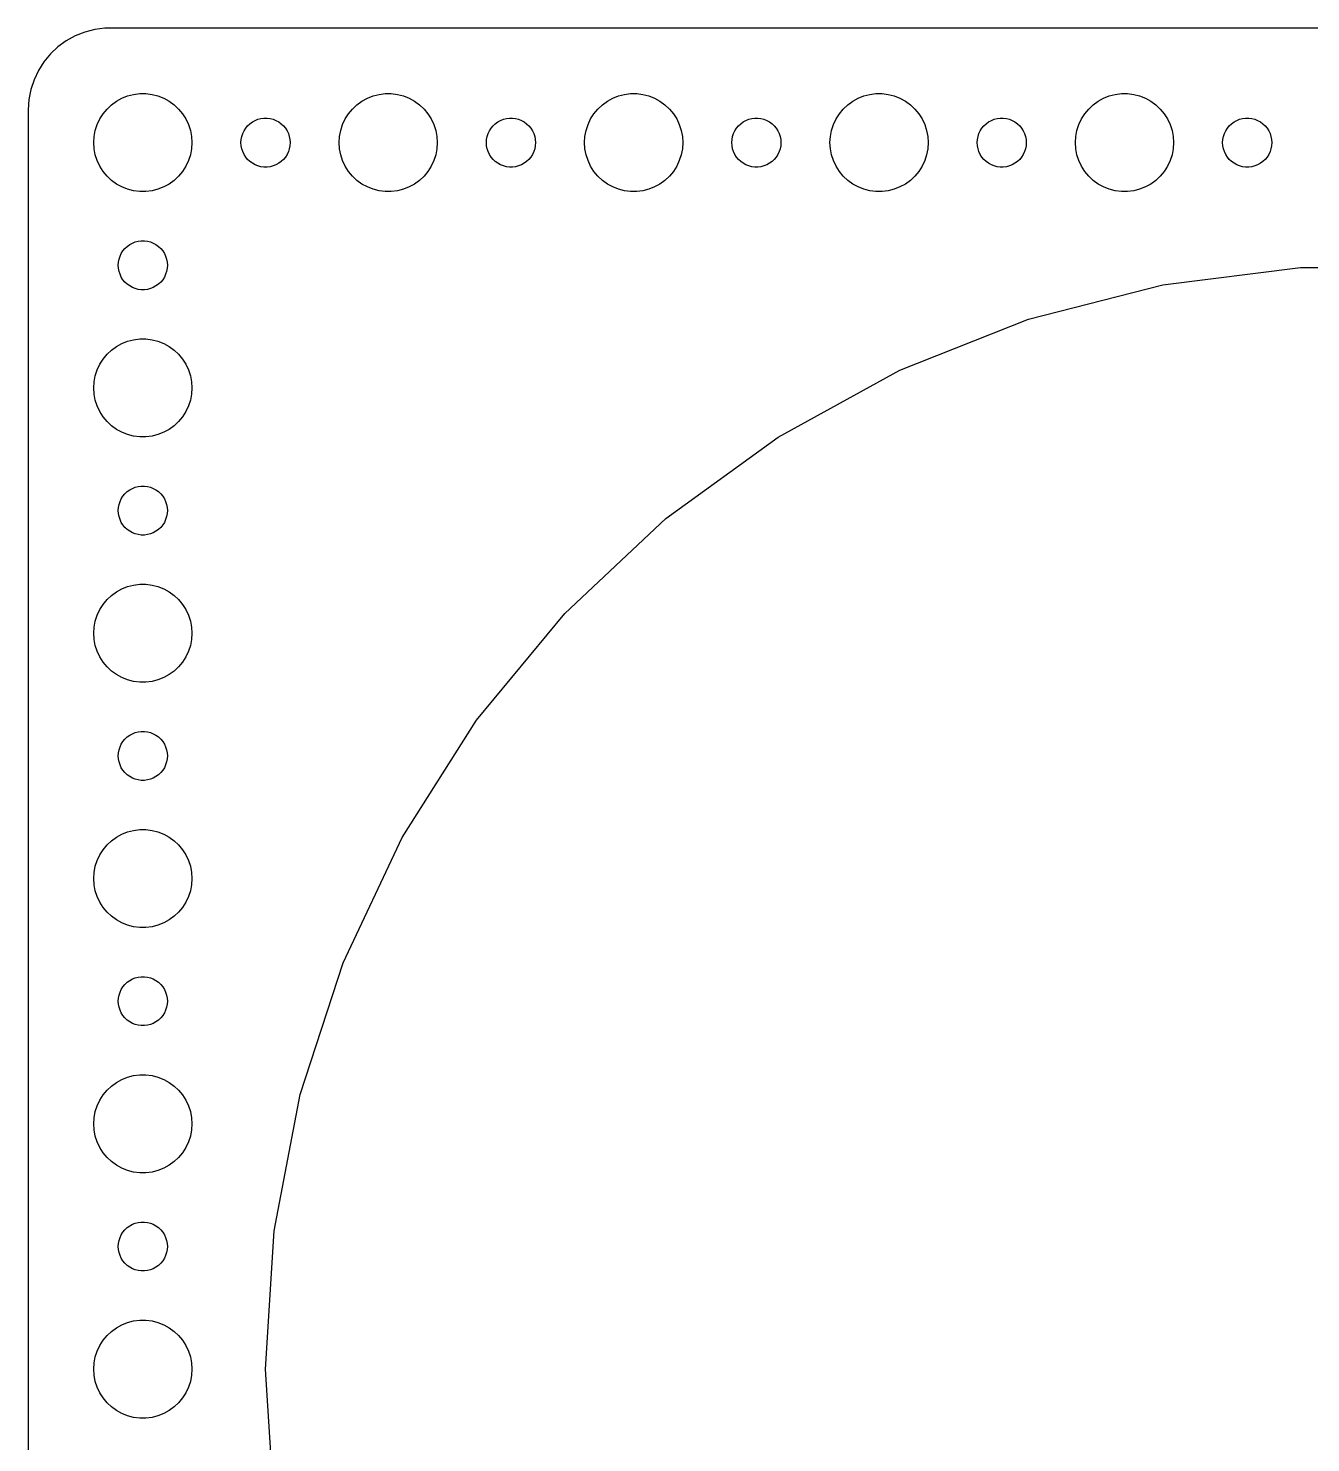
# Model space of a CAD drawing. Header units: metres. Extents: x -82 to 82, y -82 to 82.
# Drawn here: x -82 to -3.6, y -4.5 to 82 of the extents above; entities that cross this region are included whole.
import ezdxf

# ---------------------------------------------------------------- set-up
doc = ezdxf.new("R2010")
doc.units = ezdxf.units.M

msp = doc.modelspace()

# ---------------------------------------------------------------- linework, layer by layer
for p, q in [((-79.1289, 81.5241), (-79.6791, 81.2216)), ((-78.5451, 81.7553), (-79.1289, 81.5241)), ((-77.9369, 81.9114), (-78.5451, 81.7553)), ((-77.3139, 81.9901), (-77.9369, 81.9114)), ((77.3139, 81.9901), (-77.3139, 81.9901)), ((-80.1871, 80.8526), (-80.6448, 80.4227)), ((-79.6791, 81.2216), (-80.1871, 80.8526)), ((-81.0451, 79.9389), (-81.3815, 79.4088)), ((-80.6448, 80.4227), (-81.0451, 79.9389)), ((-81.6489, 78.8406), (-81.8429, 78.2434)), ((-81.3815, 79.4088), (-81.6489, 78.8406)), ((-81.8429, 78.2434), (-81.9606, 77.6267)), ((-76.2773, 77.7145), (-75.927, 77.8532)), ((-75.927, 77.8532), (-75.5621, 77.9469)), ((-75.5621, 77.9469), (-75.1884, 77.9941)), ((-75.1884, 77.9941), (-74.8116, 77.9941)), ((-74.8116, 77.9941), (-74.4379, 77.9469)), ((-74.4379, 77.9469), (-74.073, 77.8532)), ((-74.073, 77.8532), (-73.7227, 77.7145)), ((-61.2773, 77.7145), (-60.927, 77.8532)), ((-60.927, 77.8532), (-60.5621, 77.9469)), ((-60.5621, 77.9469), (-60.1884, 77.9941)), ((-60.1884, 77.9941), (-59.8116, 77.9941)), ((-59.8116, 77.9941), (-59.4379, 77.9469)), ((-59.4379, 77.9469), (-59.0729, 77.8532)), ((-59.0729, 77.8532), (-58.7227, 77.7145)), ((-46.2773, 77.7145), (-45.927, 77.8532)), ((-45.927, 77.8532), (-45.5621, 77.9469)), ((-45.5621, 77.9469), (-45.1884, 77.9941)), ((-45.1884, 77.9941), (-44.8116, 77.9941)), ((-44.8116, 77.9941), (-44.4379, 77.9469)), ((-44.4379, 77.9469), (-44.0729, 77.8532)), ((-44.0729, 77.8532), (-43.7227, 77.7145)), ((-31.2773, 77.7145), (-30.927, 77.8532)), ((-30.927, 77.8532), (-30.5621, 77.9469)), ((-30.5621, 77.9469), (-30.1884, 77.9941)), ((-30.1884, 77.9941), (-29.8116, 77.9941)), ((-29.8116, 77.9941), (-29.4379, 77.9469)), ((-29.4379, 77.9469), (-29.0729, 77.8532)), ((-29.0729, 77.8532), (-28.7227, 77.7145)), ((-16.2773, 77.7145), (-15.927, 77.8532)), ((-15.927, 77.8532), (-15.5621, 77.9469)), ((-15.5621, 77.9469), (-15.1884, 77.9941)), ((-15.1884, 77.9941), (-14.8116, 77.9941)), ((-14.8116, 77.9941), (-14.4379, 77.9469)), ((-14.4379, 77.9469), (-14.0729, 77.8532)), ((-14.0729, 77.8532), (-13.7227, 77.7145)), ((-81.9606, 77.6267), (-82, 77)), ((-82, 77), (-82, -77)), ((-77.427, 76.7634), (-77.1869, 77.0536)), ((-77.1869, 77.0536), (-76.9123, 77.3115)), ((-76.9123, 77.3115), (-76.6075, 77.533)), ((-76.6075, 77.533), (-76.2773, 77.7145)), ((-73.7227, 77.7145), (-73.3925, 77.533)), ((-73.3925, 77.533), (-73.0877, 77.3115)), ((-73.0877, 77.3115), (-72.8131, 77.0536)), ((-72.8131, 77.0536), (-72.573, 76.7634)), ((-62.427, 76.7634), (-62.1869, 77.0536)), ((-62.1869, 77.0536), (-61.9123, 77.3115)), ((-61.9123, 77.3115), (-61.6075, 77.533)), ((-61.6075, 77.533), (-61.2773, 77.7145)), ((-58.7227, 77.7145), (-58.3925, 77.533)), ((-58.3925, 77.533), (-58.0877, 77.3115)), ((-58.0877, 77.3115), (-57.8131, 77.0536)), ((-57.8131, 77.0536), (-57.5729, 76.7634)), ((-47.427, 76.7634), (-47.1869, 77.0536)), ((-47.1869, 77.0536), (-46.9123, 77.3115)), ((-46.9123, 77.3115), (-46.6075, 77.533)), ((-46.6075, 77.533), (-46.2773, 77.7145)), ((-43.7227, 77.7145), (-43.3925, 77.533)), ((-43.3925, 77.533), (-43.0877, 77.3115)), ((-43.0877, 77.3115), (-42.8131, 77.0536)), ((-42.8131, 77.0536), (-42.5729, 76.7634)), ((-32.427, 76.7634), (-32.1869, 77.0536)), ((-32.1869, 77.0536), (-31.9123, 77.3115)), ((-31.9123, 77.3115), (-31.6075, 77.533)), ((-31.6075, 77.533), (-31.2773, 77.7145)), ((-28.7227, 77.7145), (-28.3925, 77.533)), ((-28.3925, 77.533), (-28.0877, 77.3115)), ((-28.0877, 77.3115), (-27.8131, 77.0536)), ((-27.8131, 77.0536), (-27.5729, 76.7634)), ((-17.427, 76.7634), (-17.1869, 77.0536)), ((-17.1869, 77.0536), (-16.9123, 77.3115)), ((-16.9123, 77.3115), (-16.6075, 77.533)), ((-16.6075, 77.533), (-16.2773, 77.7145)), ((-13.7227, 77.7145), (-13.3925, 77.533)), ((-13.3925, 77.533), (-13.0877, 77.3115)), ((-13.0877, 77.3115), (-12.8131, 77.0536)), ((-12.8131, 77.0536), (-12.5729, 76.7634)), ((-77.7893, 76.1044), (-77.6289, 76.4453)), ((-77.6289, 76.4453), (-77.427, 76.7634)), ((-72.573, 76.7634), (-72.3711, 76.4453)), ((-72.3711, 76.4453), (-72.2107, 76.1044)), ((-68.5934, 76.0268), (-68.4561, 76.1558)), ((-68.4561, 76.1558), (-68.3037, 76.2665)), ((-68.3037, 76.2665), (-68.1387, 76.3572)), ((-68.1387, 76.3572), (-67.9635, 76.4266)), ((-67.9635, 76.4266), (-67.7811, 76.4734)), ((-67.7811, 76.4734), (-67.5942, 76.497)), ((-67.5942, 76.497), (-67.4058, 76.497)), ((-67.4058, 76.497), (-67.2189, 76.4734)), ((-67.2189, 76.4734), (-67.0365, 76.4266)), ((-67.0365, 76.4266), (-66.8613, 76.3572)), ((-66.8613, 76.3572), (-66.6963, 76.2665)), ((-66.6963, 76.2665), (-66.5439, 76.1558)), ((-66.5439, 76.1558), (-66.4065, 76.0268)), ((-62.7893, 76.1044), (-62.6289, 76.4453)), ((-62.6289, 76.4453), (-62.427, 76.7634)), ((-57.5729, 76.7634), (-57.3711, 76.4453)), ((-57.3711, 76.4453), (-57.2107, 76.1044)), ((-53.5934, 76.0268), (-53.4561, 76.1558)), ((-53.4561, 76.1558), (-53.3037, 76.2665)), ((-53.3037, 76.2665), (-53.1387, 76.3572)), ((-53.1387, 76.3572), (-52.9635, 76.4266)), ((-52.9635, 76.4266), (-52.7811, 76.4734)), ((-52.7811, 76.4734), (-52.5942, 76.497)), ((-52.5942, 76.497), (-52.4058, 76.497)), ((-52.4058, 76.497), (-52.2189, 76.4734)), ((-52.2189, 76.4734), (-52.0365, 76.4266)), ((-52.0365, 76.4266), (-51.8613, 76.3572)), ((-51.8613, 76.3572), (-51.6963, 76.2665)), ((-51.6963, 76.2665), (-51.5439, 76.1558)), ((-51.5439, 76.1558), (-51.4065, 76.0268)), ((-47.7893, 76.1044), (-47.6289, 76.4453)), ((-47.6289, 76.4453), (-47.427, 76.7634)), ((-42.5729, 76.7634), (-42.3711, 76.4453)), ((-42.3711, 76.4453), (-42.2107, 76.1044)), ((-38.5934, 76.0268), (-38.4561, 76.1558)), ((-38.4561, 76.1558), (-38.3037, 76.2665)), ((-38.3037, 76.2665), (-38.1387, 76.3572)), ((-38.1387, 76.3572), (-37.9635, 76.4266)), ((-37.9635, 76.4266), (-37.7811, 76.4734)), ((-37.7811, 76.4734), (-37.5942, 76.497)), ((-37.5942, 76.497), (-37.4058, 76.497)), ((-37.4058, 76.497), (-37.2189, 76.4734)), ((-37.2189, 76.4734), (-37.0365, 76.4266)), ((-37.0365, 76.4266), (-36.8613, 76.3572)), ((-36.8613, 76.3572), (-36.6963, 76.2665)), ((-36.6963, 76.2665), (-36.5439, 76.1558)), ((-36.5439, 76.1558), (-36.4065, 76.0268)), ((-32.7893, 76.1044), (-32.6289, 76.4453)), ((-32.6289, 76.4453), (-32.427, 76.7634)), ((-27.5729, 76.7634), (-27.3711, 76.4453)), ((-27.3711, 76.4453), (-27.2107, 76.1044)), ((-23.5934, 76.0268), (-23.4561, 76.1558)), ((-23.4561, 76.1558), (-23.3037, 76.2665)), ((-23.3037, 76.2665), (-23.1387, 76.3572)), ((-23.1387, 76.3572), (-22.9635, 76.4266)), ((-22.9635, 76.4266), (-22.7811, 76.4734)), ((-22.7811, 76.4734), (-22.5942, 76.497)), ((-22.5942, 76.497), (-22.4058, 76.497)), ((-22.4058, 76.497), (-22.2189, 76.4734)), ((-22.2189, 76.4734), (-22.0365, 76.4266)), ((-22.0365, 76.4266), (-21.8613, 76.3572)), ((-21.8613, 76.3572), (-21.6963, 76.2665)), ((-21.6963, 76.2665), (-21.5439, 76.1558)), ((-21.5439, 76.1558), (-21.4065, 76.0268)), ((-17.7893, 76.1044), (-17.6289, 76.4453)), ((-17.6289, 76.4453), (-17.427, 76.7634)), ((-12.5729, 76.7634), (-12.3711, 76.4453)), ((-12.3711, 76.4453), (-12.2107, 76.1044)), ((-8.59344, 76.0268), (-8.45613, 76.1558)), ((-8.45613, 76.1558), (-8.30373, 76.2665)), ((-8.30373, 76.2665), (-8.13866, 76.3572)), ((-8.13866, 76.3572), (-7.96352, 76.4266)), ((-7.96352, 76.4266), (-7.78107, 76.4734)), ((-7.78107, 76.4734), (-7.59418, 76.497)), ((-7.59418, 76.497), (-7.40581, 76.497)), ((-7.40581, 76.497), (-7.21892, 76.4734)), ((-7.21892, 76.4734), (-7.03647, 76.4266)), ((-7.03647, 76.4266), (-6.86133, 76.3572)), ((-6.86133, 76.3572), (-6.69626, 76.2665)), ((-6.69626, 76.2665), (-6.54385, 76.1558)), ((-6.54385, 76.1558), (-6.40654, 76.0268)), ((-78, 75), (-77.9763, 75.376)), ((-77.9763, 75.376), (-77.9057, 75.7461)), ((-77.9057, 75.7461), (-77.7893, 76.1044)), ((-72.2107, 76.1044), (-72.0943, 75.7461)), ((-72.0943, 75.7461), (-72.0237, 75.376)), ((-72.0237, 75.376), (-72, 75)), ((-68.9882, 75.188), (-68.9529, 75.373)), ((-68.9529, 75.373), (-68.8947, 75.5522)), ((-68.8947, 75.5522), (-68.8145, 75.7226)), ((-68.8145, 75.7226), (-68.7135, 75.8817)), ((-68.7135, 75.8817), (-68.5934, 76.0268)), ((-66.4065, 76.0268), (-66.2865, 75.8817)), ((-66.2865, 75.8817), (-66.1855, 75.7226)), ((-66.1855, 75.7226), (-66.1053, 75.5522)), ((-66.1053, 75.5522), (-66.0471, 75.373)), ((-66.0471, 75.373), (-66.0118, 75.188)), ((-63, 75), (-62.9763, 75.376)), ((-62.9763, 75.376), (-62.9057, 75.7461)), ((-62.9057, 75.7461), (-62.7893, 76.1044)), ((-57.2107, 76.1044), (-57.0942, 75.7461)), ((-57.0942, 75.7461), (-57.0237, 75.376)), ((-57.0237, 75.376), (-57, 75)), ((-53.9882, 75.188), (-53.9529, 75.373)), ((-53.9529, 75.373), (-53.8947, 75.5522)), ((-53.8947, 75.5522), (-53.8145, 75.7226)), ((-53.8145, 75.7226), (-53.7135, 75.8817)), ((-53.7135, 75.8817), (-53.5934, 76.0268)), ((-51.4065, 76.0268), (-51.2865, 75.8817)), ((-51.2865, 75.8817), (-51.1855, 75.7226)), ((-51.1855, 75.7226), (-51.1053, 75.5522)), ((-51.1053, 75.5522), (-51.0471, 75.373)), ((-51.0471, 75.373), (-51.0118, 75.188)), ((-48, 75), (-47.9763, 75.376)), ((-47.9763, 75.376), (-47.9057, 75.7461)), ((-47.9057, 75.7461), (-47.7893, 76.1044)), ((-42.2107, 76.1044), (-42.0942, 75.7461)), ((-42.0942, 75.7461), (-42.0237, 75.376)), ((-42.0237, 75.376), (-42, 75)), ((-38.9882, 75.188), (-38.9529, 75.373)), ((-38.9529, 75.373), (-38.8947, 75.5522)), ((-38.8947, 75.5522), (-38.8145, 75.7226)), ((-38.8145, 75.7226), (-38.7135, 75.8817)), ((-38.7135, 75.8817), (-38.5934, 76.0268)), ((-36.4065, 76.0268), (-36.2865, 75.8817)), ((-36.2865, 75.8817), (-36.1855, 75.7226)), ((-36.1855, 75.7226), (-36.1053, 75.5522)), ((-36.1053, 75.5522), (-36.0471, 75.373)), ((-36.0471, 75.373), (-36.0118, 75.188)), ((-33, 75), (-32.9763, 75.376)), ((-32.9763, 75.376), (-32.9057, 75.7461)), ((-32.9057, 75.7461), (-32.7893, 76.1044)), ((-27.2107, 76.1044), (-27.0942, 75.7461)), ((-27.0942, 75.7461), (-27.0237, 75.376)), ((-27.0237, 75.376), (-27, 75)), ((-23.9882, 75.188), (-23.9529, 75.373)), ((-23.9529, 75.373), (-23.8947, 75.5522)), ((-23.8947, 75.5522), (-23.8145, 75.7226)), ((-23.8145, 75.7226), (-23.7135, 75.8817)), ((-23.7135, 75.8817), (-23.5934, 76.0268)), ((-21.4065, 76.0268), (-21.2865, 75.8817)), ((-21.2865, 75.8817), (-21.1855, 75.7226)), ((-21.1855, 75.7226), (-21.1053, 75.5522)), ((-21.1053, 75.5522), (-21.0471, 75.373)), ((-21.0471, 75.373), (-21.0118, 75.188)), ((-18, 75), (-17.9763, 75.376)), ((-17.9763, 75.376), (-17.9057, 75.7461)), ((-17.9057, 75.7461), (-17.7893, 76.1044)), ((-12.2107, 76.1044), (-12.0942, 75.7461)), ((-12.0942, 75.7461), (-12.0237, 75.376)), ((-12.0237, 75.376), (-12, 75)), ((-8.98816, 75.188), (-8.95287, 75.373)), ((-8.95287, 75.373), (-8.89465, 75.5522)), ((-8.89465, 75.5522), (-8.81445, 75.7226)), ((-8.81445, 75.7226), (-8.71352, 75.8817)), ((-8.71352, 75.8817), (-8.59344, 76.0268)), ((-6.40654, 76.0268), (-6.28647, 75.8817)), ((-6.28647, 75.8817), (-6.18553, 75.7226)), ((-6.18553, 75.7226), (-6.10533, 75.5522)), ((-6.10533, 75.5522), (-6.04712, 75.373)), ((-6.04712, 75.373), (-6.01183, 75.188)), ((-77.9763, 74.624), (-78, 75)), ((-77.9057, 74.2539), (-77.9763, 74.624)), ((-72.0237, 74.624), (-72.0943, 74.2539)), ((-72, 75), (-72.0237, 74.624)), ((-69, 75), (-68.9882, 75.188)), ((-68.9882, 74.812), (-69, 75)), ((-68.9529, 74.627), (-68.9882, 74.812)), ((-68.8947, 74.4478), (-68.9529, 74.627)), ((-68.8145, 74.2774), (-68.8947, 74.4478)), ((-66.1053, 74.4478), (-66.1855, 74.2774)), ((-66.0471, 74.627), (-66.1053, 74.4478)), ((-66.0118, 74.812), (-66.0471, 74.627)), ((-66.0118, 75.188), (-66, 75)), ((-66, 75), (-66.0118, 74.812)), ((-62.9763, 74.624), (-63, 75)), ((-62.9057, 74.2539), (-62.9763, 74.624)), ((-57.0237, 74.624), (-57.0942, 74.2539)), ((-57, 75), (-57.0237, 74.624)), ((-54, 75), (-53.9882, 75.188)), ((-53.9882, 74.812), (-54, 75)), ((-53.9529, 74.627), (-53.9882, 74.812)), ((-53.8947, 74.4478), (-53.9529, 74.627)), ((-53.8145, 74.2774), (-53.8947, 74.4478)), ((-51.1053, 74.4478), (-51.1855, 74.2774)), ((-51.0471, 74.627), (-51.1053, 74.4478)), ((-51.0118, 74.812), (-51.0471, 74.627)), ((-51.0118, 75.188), (-51, 75)), ((-51, 75), (-51.0118, 74.812)), ((-47.9763, 74.624), (-48, 75)), ((-47.9057, 74.2539), (-47.9763, 74.624)), ((-42.0237, 74.624), (-42.0942, 74.2539)), ((-42, 75), (-42.0237, 74.624)), ((-39, 75), (-38.9882, 75.188)), ((-38.9882, 74.812), (-39, 75)), ((-38.9529, 74.627), (-38.9882, 74.812)), ((-38.8947, 74.4478), (-38.9529, 74.627)), ((-38.8145, 74.2774), (-38.8947, 74.4478)), ((-36.1053, 74.4478), (-36.1855, 74.2774)), ((-36.0471, 74.627), (-36.1053, 74.4478)), ((-36.0118, 74.812), (-36.0471, 74.627)), ((-36.0118, 75.188), (-36, 75)), ((-36, 75), (-36.0118, 74.812)), ((-32.9763, 74.624), (-33, 75)), ((-32.9057, 74.2539), (-32.9763, 74.624)), ((-27.0237, 74.624), (-27.0942, 74.2539)), ((-27, 75), (-27.0237, 74.624)), ((-24, 75), (-23.9882, 75.188)), ((-23.9882, 74.812), (-24, 75)), ((-23.9529, 74.627), (-23.9882, 74.812)), ((-23.8947, 74.4478), (-23.9529, 74.627)), ((-23.8145, 74.2774), (-23.8947, 74.4478)), ((-21.1053, 74.4478), (-21.1855, 74.2774)), ((-21.0471, 74.627), (-21.1053, 74.4478)), ((-21.0118, 74.812), (-21.0471, 74.627)), ((-21.0118, 75.188), (-21, 75)), ((-21, 75), (-21.0118, 74.812)), ((-17.9763, 74.624), (-18, 75)), ((-17.9057, 74.2539), (-17.9763, 74.624)), ((-12.0237, 74.624), (-12.0942, 74.2539)), ((-12, 75), (-12.0237, 74.624)), ((-9, 75), (-8.98816, 75.188)), ((-8.98816, 74.812), (-9, 75)), ((-8.95287, 74.627), (-8.98816, 74.812)), ((-8.89465, 74.4478), (-8.95287, 74.627)), ((-8.81445, 74.2774), (-8.89465, 74.4478)), ((-6.10533, 74.4478), (-6.18553, 74.2774)), ((-6.04712, 74.627), (-6.10533, 74.4478)), ((-6.01183, 74.812), (-6.04712, 74.627)), ((-6.01183, 75.188), (-6, 75)), ((-6, 75), (-6.01183, 74.812)), ((-77.7893, 73.8956), (-77.9057, 74.2539)), ((-77.6289, 73.5547), (-77.7893, 73.8956)), ((-77.427, 73.2366), (-77.6289, 73.5547)), ((-72.3711, 73.5547), (-72.573, 73.2366)), ((-72.2107, 73.8956), (-72.3711, 73.5547)), ((-72.0943, 74.2539), (-72.2107, 73.8956)), ((-68.7135, 74.1183), (-68.8145, 74.2774)), ((-68.5934, 73.9732), (-68.7135, 74.1183)), ((-68.4561, 73.8442), (-68.5934, 73.9732)), ((-68.3037, 73.7335), (-68.4561, 73.8442)), ((-68.1387, 73.6428), (-68.3037, 73.7335)), ((-67.9635, 73.5734), (-68.1387, 73.6428)), ((-67.7811, 73.5266), (-67.9635, 73.5734)), ((-67.5942, 73.503), (-67.7811, 73.5266)), ((-67.2189, 73.5266), (-67.4058, 73.503)), ((-67.0365, 73.5734), (-67.2189, 73.5266)), ((-66.8613, 73.6428), (-67.0365, 73.5734)), ((-66.6963, 73.7335), (-66.8613, 73.6428)), ((-66.5439, 73.8442), (-66.6963, 73.7335)), ((-66.4065, 73.9732), (-66.5439, 73.8442)), ((-66.2865, 74.1183), (-66.4065, 73.9732)), ((-66.1855, 74.2774), (-66.2865, 74.1183)), ((-62.7893, 73.8956), (-62.9057, 74.2539)), ((-62.6289, 73.5547), (-62.7893, 73.8956)), ((-62.427, 73.2366), (-62.6289, 73.5547)), ((-57.3711, 73.5547), (-57.5729, 73.2366)), ((-57.2107, 73.8956), (-57.3711, 73.5547)), ((-57.0942, 74.2539), (-57.2107, 73.8956)), ((-53.7135, 74.1183), (-53.8145, 74.2774)), ((-53.5934, 73.9732), (-53.7135, 74.1183)), ((-53.4561, 73.8442), (-53.5934, 73.9732)), ((-53.3037, 73.7335), (-53.4561, 73.8442)), ((-53.1387, 73.6428), (-53.3037, 73.7335)), ((-52.9635, 73.5734), (-53.1387, 73.6428)), ((-52.7811, 73.5266), (-52.9635, 73.5734)), ((-52.5942, 73.503), (-52.7811, 73.5266)), ((-52.2189, 73.5266), (-52.4058, 73.503)), ((-52.0365, 73.5734), (-52.2189, 73.5266)), ((-51.8613, 73.6428), (-52.0365, 73.5734)), ((-51.6963, 73.7335), (-51.8613, 73.6428)), ((-51.5439, 73.8442), (-51.6963, 73.7335)), ((-51.4065, 73.9732), (-51.5439, 73.8442)), ((-51.2865, 74.1183), (-51.4065, 73.9732)), ((-51.1855, 74.2774), (-51.2865, 74.1183)), ((-47.7893, 73.8956), (-47.9057, 74.2539)), ((-47.6289, 73.5547), (-47.7893, 73.8956)), ((-47.427, 73.2366), (-47.6289, 73.5547)), ((-42.3711, 73.5547), (-42.5729, 73.2366)), ((-42.2107, 73.8956), (-42.3711, 73.5547)), ((-42.0942, 74.2539), (-42.2107, 73.8956)), ((-38.7135, 74.1183), (-38.8145, 74.2774)), ((-38.5934, 73.9732), (-38.7135, 74.1183)), ((-38.4561, 73.8442), (-38.5934, 73.9732)), ((-38.3037, 73.7335), (-38.4561, 73.8442)), ((-38.1387, 73.6428), (-38.3037, 73.7335)), ((-37.9635, 73.5734), (-38.1387, 73.6428)), ((-37.7811, 73.5266), (-37.9635, 73.5734)), ((-37.5942, 73.503), (-37.7811, 73.5266)), ((-37.2189, 73.5266), (-37.4058, 73.503)), ((-37.0365, 73.5734), (-37.2189, 73.5266)), ((-36.8613, 73.6428), (-37.0365, 73.5734)), ((-36.6963, 73.7335), (-36.8613, 73.6428)), ((-36.5439, 73.8442), (-36.6963, 73.7335)), ((-36.4065, 73.9732), (-36.5439, 73.8442)), ((-36.2865, 74.1183), (-36.4065, 73.9732)), ((-36.1855, 74.2774), (-36.2865, 74.1183)), ((-32.7893, 73.8956), (-32.9057, 74.2539)), ((-32.6289, 73.5547), (-32.7893, 73.8956)), ((-32.427, 73.2366), (-32.6289, 73.5547)), ((-27.3711, 73.5547), (-27.5729, 73.2366)), ((-27.2107, 73.8956), (-27.3711, 73.5547)), ((-27.0942, 74.2539), (-27.2107, 73.8956)), ((-23.7135, 74.1183), (-23.8145, 74.2774)), ((-23.5934, 73.9732), (-23.7135, 74.1183)), ((-23.4561, 73.8442), (-23.5934, 73.9732)), ((-23.3037, 73.7335), (-23.4561, 73.8442)), ((-23.1387, 73.6428), (-23.3037, 73.7335)), ((-22.9635, 73.5734), (-23.1387, 73.6428)), ((-22.7811, 73.5266), (-22.9635, 73.5734)), ((-22.5942, 73.503), (-22.7811, 73.5266)), ((-22.2189, 73.5266), (-22.4058, 73.503)), ((-22.0365, 73.5734), (-22.2189, 73.5266)), ((-21.8613, 73.6428), (-22.0365, 73.5734)), ((-21.6963, 73.7335), (-21.8613, 73.6428)), ((-21.5439, 73.8442), (-21.6963, 73.7335)), ((-21.4065, 73.9732), (-21.5439, 73.8442)), ((-21.2865, 74.1183), (-21.4065, 73.9732)), ((-21.1855, 74.2774), (-21.2865, 74.1183)), ((-17.7893, 73.8956), (-17.9057, 74.2539)), ((-17.6289, 73.5547), (-17.7893, 73.8956)), ((-17.427, 73.2366), (-17.6289, 73.5547)), ((-12.3711, 73.5547), (-12.5729, 73.2366)), ((-12.2107, 73.8956), (-12.3711, 73.5547)), ((-12.0942, 74.2539), (-12.2107, 73.8956)), ((-8.71352, 74.1183), (-8.81445, 74.2774)), ((-8.59344, 73.9732), (-8.71352, 74.1183)), ((-8.45613, 73.8442), (-8.59344, 73.9732)), ((-8.30373, 73.7335), (-8.45613, 73.8442)), ((-8.13866, 73.6428), (-8.30373, 73.7335)), ((-7.96352, 73.5734), (-8.13866, 73.6428)), ((-7.78107, 73.5266), (-7.96352, 73.5734)), ((-7.59418, 73.503), (-7.78107, 73.5266)), ((-7.21892, 73.5266), (-7.40581, 73.503)), ((-7.03647, 73.5734), (-7.21892, 73.5266)), ((-6.86133, 73.6428), (-7.03647, 73.5734)), ((-6.69626, 73.7335), (-6.86133, 73.6428)), ((-6.54385, 73.8442), (-6.69626, 73.7335)), ((-6.40654, 73.9732), (-6.54385, 73.8442)), ((-6.28647, 74.1183), (-6.40654, 73.9732)), ((-6.18553, 74.2774), (-6.28647, 74.1183)), ((-77.1869, 72.9464), (-77.427, 73.2366)), ((-76.9123, 72.6885), (-77.1869, 72.9464)), ((-76.6075, 72.467), (-76.9123, 72.6885)), ((-73.0877, 72.6885), (-73.3925, 72.467)), ((-72.8131, 72.9464), (-73.0877, 72.6885)), ((-72.573, 73.2366), (-72.8131, 72.9464)), ((-67.4058, 73.503), (-67.5942, 73.503)), ((-62.1869, 72.9464), (-62.427, 73.2366)), ((-61.9123, 72.6885), (-62.1869, 72.9464)), ((-61.6075, 72.467), (-61.9123, 72.6885)), ((-58.0877, 72.6885), (-58.3925, 72.467)), ((-57.8131, 72.9464), (-58.0877, 72.6885)), ((-57.5729, 73.2366), (-57.8131, 72.9464)), ((-52.4058, 73.503), (-52.5942, 73.503)), ((-47.1869, 72.9464), (-47.427, 73.2366)), ((-46.9123, 72.6885), (-47.1869, 72.9464)), ((-46.6075, 72.467), (-46.9123, 72.6885)), ((-43.0877, 72.6885), (-43.3925, 72.467)), ((-42.8131, 72.9464), (-43.0877, 72.6885)), ((-42.5729, 73.2366), (-42.8131, 72.9464)), ((-37.4058, 73.503), (-37.5942, 73.503)), ((-32.1869, 72.9464), (-32.427, 73.2366)), ((-31.9123, 72.6885), (-32.1869, 72.9464)), ((-31.6075, 72.467), (-31.9123, 72.6885)), ((-28.0877, 72.6885), (-28.3925, 72.467)), ((-27.8131, 72.9464), (-28.0877, 72.6885)), ((-27.5729, 73.2366), (-27.8131, 72.9464)), ((-22.4058, 73.503), (-22.5942, 73.503)), ((-17.1869, 72.9464), (-17.427, 73.2366)), ((-16.9123, 72.6885), (-17.1869, 72.9464)), ((-16.6075, 72.467), (-16.9123, 72.6885)), ((-13.0877, 72.6885), (-13.3925, 72.467)), ((-12.8131, 72.9464), (-13.0877, 72.6885)), ((-12.5729, 73.2366), (-12.8131, 72.9464)), ((-7.40581, 73.503), (-7.59418, 73.503)), ((-76.2773, 72.2855), (-76.6075, 72.467)), ((-75.927, 72.1468), (-76.2773, 72.2855)), ((-75.5621, 72.0531), (-75.927, 72.1468)), ((-75.1884, 72.0059), (-75.5621, 72.0531)), ((-74.8116, 72.0059), (-75.1884, 72.0059)), ((-74.4379, 72.0531), (-74.8116, 72.0059)), ((-74.073, 72.1468), (-74.4379, 72.0531)), ((-73.7227, 72.2855), (-74.073, 72.1468)), ((-73.3925, 72.467), (-73.7227, 72.2855)), ((-61.2773, 72.2855), (-61.6075, 72.467)), ((-60.927, 72.1468), (-61.2773, 72.2855)), ((-60.5621, 72.0531), (-60.927, 72.1468)), ((-60.1884, 72.0059), (-60.5621, 72.0531)), ((-59.8116, 72.0059), (-60.1884, 72.0059)), ((-59.4379, 72.0531), (-59.8116, 72.0059)), ((-59.0729, 72.1468), (-59.4379, 72.0531)), ((-58.7227, 72.2855), (-59.0729, 72.1468)), ((-58.3925, 72.467), (-58.7227, 72.2855)), ((-46.2773, 72.2855), (-46.6075, 72.467)), ((-45.927, 72.1468), (-46.2773, 72.2855)), ((-45.5621, 72.0531), (-45.927, 72.1468)), ((-45.1884, 72.0059), (-45.5621, 72.0531)), ((-44.8116, 72.0059), (-45.1884, 72.0059)), ((-44.4379, 72.0531), (-44.8116, 72.0059)), ((-44.0729, 72.1468), (-44.4379, 72.0531)), ((-43.7227, 72.2855), (-44.0729, 72.1468)), ((-43.3925, 72.467), (-43.7227, 72.2855)), ((-31.2773, 72.2855), (-31.6075, 72.467)), ((-30.927, 72.1468), (-31.2773, 72.2855)), ((-30.5621, 72.0531), (-30.927, 72.1468)), ((-30.1884, 72.0059), (-30.5621, 72.0531)), ((-29.8116, 72.0059), (-30.1884, 72.0059)), ((-29.4379, 72.0531), (-29.8116, 72.0059)), ((-29.0729, 72.1468), (-29.4379, 72.0531)), ((-28.7227, 72.2855), (-29.0729, 72.1468)), ((-28.3925, 72.467), (-28.7227, 72.2855)), ((-16.2773, 72.2855), (-16.6075, 72.467)), ((-15.927, 72.1468), (-16.2773, 72.2855)), ((-15.5621, 72.0531), (-15.927, 72.1468)), ((-15.1884, 72.0059), (-15.5621, 72.0531)), ((-14.8116, 72.0059), (-15.1884, 72.0059)), ((-14.4379, 72.0531), (-14.8116, 72.0059)), ((-14.0729, 72.1468), (-14.4379, 72.0531)), ((-13.7227, 72.2855), (-14.0729, 72.1468)), ((-13.3925, 72.467), (-13.7227, 72.2855)), ((-76.3145, 68.2226), (-76.2135, 68.3817)), ((-76.2135, 68.3817), (-76.0934, 68.5268)), ((-76.0934, 68.5268), (-75.9561, 68.6558)), ((-75.9561, 68.6558), (-75.8037, 68.7665)), ((-75.8037, 68.7665), (-75.6387, 68.8572)), ((-75.6387, 68.8572), (-75.4635, 68.9266)), ((-75.4635, 68.9266), (-75.2811, 68.9734)), ((-75.2811, 68.9734), (-75.0942, 68.997)), ((-75.0942, 68.997), (-74.9058, 68.997)), ((-74.9058, 68.997), (-74.7189, 68.9734)), ((-74.7189, 68.9734), (-74.5365, 68.9266)), ((-74.5365, 68.9266), (-74.3613, 68.8572)), ((-74.3613, 68.8572), (-74.1963, 68.7665)), ((-74.1963, 68.7665), (-74.0439, 68.6558)), ((-74.0439, 68.6558), (-73.9065, 68.5268)), ((-73.9065, 68.5268), (-73.7865, 68.3817)), ((-73.7865, 68.3817), (-73.6855, 68.2226)), ((-76.5, 67.5), (-76.4882, 67.688)), ((-76.4882, 67.312), (-76.5, 67.5)), ((-76.4882, 67.688), (-76.4529, 67.873)), ((-76.4529, 67.873), (-76.3947, 68.0522)), ((-76.3947, 68.0522), (-76.3145, 68.2226)), ((-73.6855, 68.2226), (-73.6053, 68.0522)), ((-73.6053, 68.0522), (-73.5471, 67.873)), ((-73.5471, 67.873), (-73.5118, 67.688)), ((-73.5118, 67.688), (-73.5, 67.5)), ((-73.5, 67.5), (-73.5118, 67.312)), ((-76.4529, 67.127), (-76.4882, 67.312)), ((-76.3947, 66.9478), (-76.4529, 67.127)), ((-76.3145, 66.7774), (-76.3947, 66.9478)), ((-76.2135, 66.6183), (-76.3145, 66.7774)), ((-76.0934, 66.4732), (-76.2135, 66.6183)), ((-73.7865, 66.6183), (-73.9065, 66.4732)), ((-73.6855, 66.7774), (-73.7865, 66.6183)), ((-73.6053, 66.9478), (-73.6855, 66.7774)), ((-73.5471, 67.127), (-73.6053, 66.9478)), ((-73.5118, 67.312), (-73.5471, 67.127)), ((-12.6482, 66.3044), (-4.23836, 67.3668)), ((-4.23836, 67.3668), (4.23836, 67.3668)), ((-75.9561, 66.3442), (-76.0934, 66.4732)), ((-75.8037, 66.2335), (-75.9561, 66.3442)), ((-75.6387, 66.1428), (-75.8037, 66.2335)), ((-75.4635, 66.0734), (-75.6387, 66.1428)), ((-75.2811, 66.0266), (-75.4635, 66.0734)), ((-75.0942, 66.003), (-75.2811, 66.0266)), ((-74.9058, 66.003), (-75.0942, 66.003)), ((-74.7189, 66.0266), (-74.9058, 66.003)), ((-74.5365, 66.0734), (-74.7189, 66.0266)), ((-74.3613, 66.1428), (-74.5365, 66.0734)), ((-74.1963, 66.2335), (-74.3613, 66.1428)), ((-74.0439, 66.3442), (-74.1963, 66.2335)), ((-73.9065, 66.4732), (-74.0439, 66.3442)), ((-20.8586, 64.1963), (-12.6482, 66.3044)), ((-28.7401, 61.0758), (-20.8586, 64.1963)), ((-77.1869, 62.0536), (-76.9123, 62.3115)), ((-76.9123, 62.3115), (-76.6075, 62.533)), ((-76.6075, 62.533), (-76.2773, 62.7145)), ((-76.2773, 62.7145), (-75.927, 62.8532)), ((-75.927, 62.8532), (-75.5621, 62.9469)), ((-75.5621, 62.9469), (-75.1884, 62.9941)), ((-75.1884, 62.9941), (-74.8116, 62.9941)), ((-74.8116, 62.9941), (-74.4379, 62.9469)), ((-74.4379, 62.9469), (-74.073, 62.8532)), ((-74.073, 62.8532), (-73.7227, 62.7145)), ((-73.7227, 62.7145), (-73.3925, 62.533)), ((-73.3925, 62.533), (-73.0877, 62.3115)), ((-73.0877, 62.3115), (-72.8131, 62.0536)), ((-77.7893, 61.1044), (-77.6289, 61.4453)), ((-77.6289, 61.4453), (-77.427, 61.7634)), ((-77.427, 61.7634), (-77.1869, 62.0536)), ((-72.8131, 62.0536), (-72.573, 61.7634)), ((-72.573, 61.7634), (-72.3711, 61.4453)), ((-72.3711, 61.4453), (-72.2107, 61.1044)), ((-77.9763, 60.376), (-77.9057, 60.7461)), ((-77.9057, 60.7461), (-77.7893, 61.1044)), ((-72.2107, 61.1044), (-72.0943, 60.7461)), ((-72.0943, 60.7461), (-72.0237, 60.376)), ((-36.1683, 56.9921), (-28.7401, 61.0758)), ((-78, 60), (-77.9763, 60.376)), ((-77.9763, 59.624), (-78, 60)), ((-72.0237, 60.376), (-72, 60)), ((-72, 60), (-72.0237, 59.624)), ((-77.9057, 59.2539), (-77.9763, 59.624)), ((-77.7893, 58.8956), (-77.9057, 59.2539)), ((-77.6289, 58.5547), (-77.7893, 58.8956)), ((-72.2107, 58.8956), (-72.3711, 58.5547)), ((-72.0943, 59.2539), (-72.2107, 58.8956)), ((-72.0237, 59.624), (-72.0943, 59.2539)), ((-77.427, 58.2366), (-77.6289, 58.5547)), ((-77.1869, 57.9464), (-77.427, 58.2366)), ((-72.573, 58.2366), (-72.8131, 57.9464)), ((-72.3711, 58.5547), (-72.573, 58.2366)), ((-76.9123, 57.6885), (-77.1869, 57.9464)), ((-76.6075, 57.467), (-76.9123, 57.6885)), ((-76.2773, 57.2855), (-76.6075, 57.467)), ((-75.927, 57.1468), (-76.2773, 57.2855)), ((-75.5621, 57.0531), (-75.927, 57.1468)), ((-74.073, 57.1468), (-74.4379, 57.0531)), ((-73.7227, 57.2855), (-74.073, 57.1468)), ((-73.3925, 57.467), (-73.7227, 57.2855)), ((-73.0877, 57.6885), (-73.3925, 57.467)), ((-72.8131, 57.9464), (-73.0877, 57.6885)), ((-75.1884, 57.0059), (-75.5621, 57.0531)), ((-74.8116, 57.0059), (-75.1884, 57.0059)), ((-74.4379, 57.0531), (-74.8116, 57.0059)), ((-43.0261, 52.0096), (-36.1683, 56.9921)), ((-76.0934, 53.5268), (-75.9561, 53.6558)), ((-75.9561, 53.6558), (-75.8037, 53.7665)), ((-75.8037, 53.7665), (-75.6387, 53.8572)), ((-75.6387, 53.8572), (-75.4635, 53.9266)), ((-75.4635, 53.9266), (-75.2811, 53.9734)), ((-75.2811, 53.9734), (-75.0942, 53.997)), ((-75.0942, 53.997), (-74.9058, 53.997)), ((-74.9058, 53.997), (-74.7189, 53.9734)), ((-74.7189, 53.9734), (-74.5365, 53.9266)), ((-74.5365, 53.9266), (-74.3613, 53.8572)), ((-74.3613, 53.8572), (-74.1963, 53.7665)), ((-74.1963, 53.7665), (-74.0439, 53.6558)), ((-74.0439, 53.6558), (-73.9065, 53.5268)), ((-76.4882, 52.688), (-76.4529, 52.873)), ((-76.4529, 52.873), (-76.3947, 53.0522)), ((-76.3947, 53.0522), (-76.3145, 53.2226)), ((-76.3145, 53.2226), (-76.2135, 53.3817)), ((-76.2135, 53.3817), (-76.0934, 53.5268)), ((-73.9065, 53.5268), (-73.7865, 53.3817)), ((-73.7865, 53.3817), (-73.6855, 53.2226)), ((-73.6855, 53.2226), (-73.6053, 53.0522)), ((-73.6053, 53.0522), (-73.5471, 52.873)), ((-73.5471, 52.873), (-73.5118, 52.688)), ((-76.5, 52.5), (-76.4882, 52.688)), ((-76.4882, 52.312), (-76.5, 52.5)), ((-76.4529, 52.127), (-76.4882, 52.312)), ((-76.3947, 51.9478), (-76.4529, 52.127)), ((-76.3145, 51.7774), (-76.3947, 51.9478)), ((-73.6053, 51.9478), (-73.6855, 51.7774)), ((-73.5471, 52.127), (-73.6053, 51.9478)), ((-73.5118, 52.312), (-73.5471, 52.127)), ((-73.5118, 52.688), (-73.5, 52.5)), ((-73.5, 52.5), (-73.5118, 52.312)), ((-49.2054, 46.2069), (-43.0261, 52.0096)), ((-76.2135, 51.6183), (-76.3145, 51.7774)), ((-76.0934, 51.4732), (-76.2135, 51.6183)), ((-75.9561, 51.3442), (-76.0934, 51.4732)), ((-75.8037, 51.2335), (-75.9561, 51.3442)), ((-75.6387, 51.1428), (-75.8037, 51.2335)), ((-75.4635, 51.0734), (-75.6387, 51.1428)), ((-75.2811, 51.0266), (-75.4635, 51.0734)), ((-74.5365, 51.0734), (-74.7189, 51.0266)), ((-74.3613, 51.1428), (-74.5365, 51.0734)), ((-74.1963, 51.2335), (-74.3613, 51.1428)), ((-74.0439, 51.3442), (-74.1963, 51.2335)), ((-73.9065, 51.4732), (-74.0439, 51.3442)), ((-73.7865, 51.6183), (-73.9065, 51.4732)), ((-73.6855, 51.7774), (-73.7865, 51.6183)), ((-75.0942, 51.003), (-75.2811, 51.0266)), ((-74.9058, 51.003), (-75.0942, 51.003)), ((-74.7189, 51.0266), (-74.9058, 51.003)), ((-76.6075, 47.533), (-76.2773, 47.7145)), ((-76.2773, 47.7145), (-75.927, 47.8532)), ((-75.927, 47.8532), (-75.5621, 47.9469)), ((-75.5621, 47.9469), (-75.1884, 47.9941)), ((-75.1884, 47.9941), (-74.8116, 47.9941)), ((-74.8116, 47.9941), (-74.4379, 47.9469)), ((-74.4379, 47.9469), (-74.073, 47.8532)), ((-74.073, 47.8532), (-73.7227, 47.7145)), ((-73.7227, 47.7145), (-73.3925, 47.533)), ((-77.6289, 46.4453), (-77.427, 46.7634)), ((-77.427, 46.7634), (-77.1869, 47.0536)), ((-77.1869, 47.0536), (-76.9123, 47.3115)), ((-76.9123, 47.3115), (-76.6075, 47.533)), ((-73.3925, 47.533), (-73.0877, 47.3115)), ((-73.0877, 47.3115), (-72.8131, 47.0536)), ((-72.8131, 47.0536), (-72.573, 46.7634)), ((-72.573, 46.7634), (-72.3711, 46.4453)), ((-77.9057, 45.7461), (-77.7893, 46.1044)), ((-77.7893, 46.1044), (-77.6289, 46.4453)), ((-72.3711, 46.4453), (-72.2107, 46.1044)), ((-72.2107, 46.1044), (-72.0943, 45.7461)), ((-54.6086, 39.6755), (-49.2054, 46.2069)), ((-78, 45), (-77.9763, 45.376)), ((-77.9763, 44.624), (-78, 45)), ((-77.9763, 45.376), (-77.9057, 45.7461)), ((-72.0943, 45.7461), (-72.0237, 45.376)), ((-72.0237, 45.376), (-72, 45)), ((-72, 45), (-72.0237, 44.624)), ((-77.9057, 44.2539), (-77.9763, 44.624)), ((-77.7893, 43.8956), (-77.9057, 44.2539)), ((-72.0943, 44.2539), (-72.2107, 43.8956)), ((-72.0237, 44.624), (-72.0943, 44.2539)), ((-77.6289, 43.5547), (-77.7893, 43.8956)), ((-77.427, 43.2366), (-77.6289, 43.5547)), ((-72.3711, 43.5547), (-72.573, 43.2366)), ((-72.2107, 43.8956), (-72.3711, 43.5547)), ((-77.1869, 42.9464), (-77.427, 43.2366)), ((-76.9123, 42.6885), (-77.1869, 42.9464)), ((-76.6075, 42.467), (-76.9123, 42.6885)), ((-76.2773, 42.2855), (-76.6075, 42.467)), ((-73.3925, 42.467), (-73.7227, 42.2855)), ((-73.0877, 42.6885), (-73.3925, 42.467)), ((-72.8131, 42.9464), (-73.0877, 42.6885)), ((-72.573, 43.2366), (-72.8131, 42.9464)), ((-75.927, 42.1468), (-76.2773, 42.2855)), ((-75.5621, 42.0531), (-75.927, 42.1468)), ((-75.1884, 42.0059), (-75.5621, 42.0531)), ((-74.8116, 42.0059), (-75.1884, 42.0059)), ((-74.4379, 42.0531), (-74.8116, 42.0059)), ((-74.073, 42.1468), (-74.4379, 42.0531)), ((-73.7227, 42.2855), (-74.073, 42.1468)), ((-75.6387, 38.8572), (-75.4635, 38.9266)), ((-75.4635, 38.9266), (-75.2811, 38.9734)), ((-75.2811, 38.9734), (-75.0942, 38.997)), ((-75.0942, 38.997), (-74.9058, 38.997)), ((-74.9058, 38.997), (-74.7189, 38.9734)), ((-74.7189, 38.9734), (-74.5365, 38.9266)), ((-74.5365, 38.9266), (-74.3613, 38.8572)), ((-59.1507, 32.5184), (-54.6086, 39.6755)), ((-76.3947, 38.0522), (-76.3145, 38.2226)), ((-76.3145, 38.2226), (-76.2135, 38.3817)), ((-76.2135, 38.3817), (-76.0934, 38.5268)), ((-76.0934, 38.5268), (-75.9561, 38.6558)), ((-75.9561, 38.6558), (-75.8037, 38.7665)), ((-75.8037, 38.7665), (-75.6387, 38.8572)), ((-74.3613, 38.8572), (-74.1963, 38.7665)), ((-74.1963, 38.7665), (-74.0439, 38.6558)), ((-74.0439, 38.6558), (-73.9065, 38.5268)), ((-73.9065, 38.5268), (-73.7865, 38.3817)), ((-73.7865, 38.3817), (-73.6855, 38.2226)), ((-73.6855, 38.2226), (-73.6053, 38.0522)), ((-76.5, 37.5), (-76.4882, 37.688)), ((-76.4882, 37.312), (-76.5, 37.5)), ((-76.4882, 37.688), (-76.4529, 37.873)), ((-76.4529, 37.127), (-76.4882, 37.312)), ((-76.4529, 37.873), (-76.3947, 38.0522)), ((-73.6053, 38.0522), (-73.5471, 37.873)), ((-73.5471, 37.873), (-73.5118, 37.688)), ((-73.5118, 37.312), (-73.5471, 37.127)), ((-73.5118, 37.688), (-73.5, 37.5)), ((-73.5, 37.5), (-73.5118, 37.312)), ((-76.3947, 36.9478), (-76.4529, 37.127)), ((-76.3145, 36.7774), (-76.3947, 36.9478)), ((-76.2135, 36.6183), (-76.3145, 36.7774)), ((-76.0934, 36.4732), (-76.2135, 36.6183)), ((-75.9561, 36.3442), (-76.0934, 36.4732)), ((-75.8037, 36.2335), (-75.9561, 36.3442)), ((-74.0439, 36.3442), (-74.1963, 36.2335)), ((-73.9065, 36.4732), (-74.0439, 36.3442)), ((-73.7865, 36.6183), (-73.9065, 36.4732)), ((-73.6855, 36.7774), (-73.7865, 36.6183)), ((-73.6053, 36.9478), (-73.6855, 36.7774)), ((-73.5471, 37.127), (-73.6053, 36.9478)), ((-75.6387, 36.1428), (-75.8037, 36.2335)), ((-75.4635, 36.0734), (-75.6387, 36.1428)), ((-75.2811, 36.0266), (-75.4635, 36.0734)), ((-75.0942, 36.003), (-75.2811, 36.0266)), ((-74.9058, 36.003), (-75.0942, 36.003)), ((-74.7189, 36.0266), (-74.9058, 36.003)), ((-74.5365, 36.0734), (-74.7189, 36.0266)), ((-74.3613, 36.1428), (-74.5365, 36.0734)), ((-74.1963, 36.2335), (-74.3613, 36.1428)), ((-75.927, 32.8532), (-75.5621, 32.9469)), ((-75.5621, 32.9469), (-75.1884, 32.9941)), ((-75.1884, 32.9941), (-74.8116, 32.9941)), ((-74.8116, 32.9941), (-74.4379, 32.9469)), ((-74.4379, 32.9469), (-74.073, 32.8532)), ((-77.427, 31.7634), (-77.1869, 32.0536)), ((-77.1869, 32.0536), (-76.9123, 32.3115)), ((-76.9123, 32.3115), (-76.6075, 32.533)), ((-76.6075, 32.533), (-76.2773, 32.7145)), ((-76.2773, 32.7145), (-75.927, 32.8532)), ((-74.073, 32.8532), (-73.7227, 32.7145)), ((-73.7227, 32.7145), (-73.3925, 32.533)), ((-73.3925, 32.533), (-73.0877, 32.3115)), ((-73.0877, 32.3115), (-72.8131, 32.0536)), ((-72.8131, 32.0536), (-72.573, 31.7634)), ((-62.7599, 24.8484), (-59.1507, 32.5184)), ((-77.7893, 31.1044), (-77.6289, 31.4453)), ((-77.6289, 31.4453), (-77.427, 31.7634)), ((-72.573, 31.7634), (-72.3711, 31.4453)), ((-72.3711, 31.4453), (-72.2107, 31.1044)), ((-78, 30), (-77.9763, 30.376)), ((-77.9763, 30.376), (-77.9057, 30.7461)), ((-77.9057, 30.7461), (-77.7893, 31.1044)), ((-72.2107, 31.1044), (-72.0943, 30.7461)), ((-72.0943, 30.7461), (-72.0237, 30.376)), ((-72.0237, 30.376), (-72, 30)), ((-77.9763, 29.624), (-78, 30)), ((-77.9057, 29.2539), (-77.9763, 29.624)), ((-72.0237, 29.624), (-72.0943, 29.2539)), ((-72, 30), (-72.0237, 29.624)), ((-77.7893, 28.8956), (-77.9057, 29.2539)), ((-77.6289, 28.5547), (-77.7893, 28.8956)), ((-77.427, 28.2366), (-77.6289, 28.5547)), ((-72.3711, 28.5547), (-72.573, 28.2366)), ((-72.2107, 28.8956), (-72.3711, 28.5547)), ((-72.0943, 29.2539), (-72.2107, 28.8956)), ((-77.1869, 27.9464), (-77.427, 28.2366)), ((-76.9123, 27.6884), (-77.1869, 27.9464)), ((-76.6075, 27.467), (-76.9123, 27.6884)), ((-73.0877, 27.6884), (-73.3925, 27.467)), ((-72.8131, 27.9464), (-73.0877, 27.6884)), ((-72.573, 28.2366), (-72.8131, 27.9464)), ((-76.2773, 27.2855), (-76.6075, 27.467)), ((-75.927, 27.1468), (-76.2773, 27.2855)), ((-75.5621, 27.0531), (-75.927, 27.1468)), ((-75.1884, 27.0059), (-75.5621, 27.0531)), ((-74.8116, 27.0059), (-75.1884, 27.0059)), ((-74.4379, 27.0531), (-74.8116, 27.0059)), ((-74.073, 27.1468), (-74.4379, 27.0531)), ((-73.7227, 27.2855), (-74.073, 27.1468)), ((-73.3925, 27.467), (-73.7227, 27.2855)), ((-65.3794, 16.7866), (-62.7599, 24.8484)), ((-76.3145, 23.2226), (-76.2135, 23.3817)), ((-76.2135, 23.3817), (-76.0934, 23.5268)), ((-76.0934, 23.5268), (-75.9561, 23.6558)), ((-75.9561, 23.6558), (-75.8037, 23.7665)), ((-75.8037, 23.7665), (-75.6387, 23.8572)), ((-75.6387, 23.8572), (-75.4635, 23.9266)), ((-75.4635, 23.9266), (-75.2811, 23.9734)), ((-75.2811, 23.9734), (-75.0942, 23.997)), ((-75.0942, 23.997), (-74.9058, 23.997)), ((-74.9058, 23.997), (-74.7189, 23.9734)), ((-74.7189, 23.9734), (-74.5365, 23.9266)), ((-74.5365, 23.9266), (-74.3613, 23.8572)), ((-74.3613, 23.8572), (-74.1963, 23.7665)), ((-74.1963, 23.7665), (-74.0439, 23.6558)), ((-74.0439, 23.6558), (-73.9065, 23.5268)), ((-73.9065, 23.5268), (-73.7865, 23.3817)), ((-73.7865, 23.3817), (-73.6855, 23.2226)), ((-76.5, 22.5), (-76.4882, 22.688)), ((-76.4882, 22.312), (-76.5, 22.5)), ((-76.4882, 22.688), (-76.4529, 22.873)), ((-76.4529, 22.873), (-76.3947, 23.0522)), ((-76.3947, 23.0522), (-76.3145, 23.2226)), ((-73.6855, 23.2226), (-73.6053, 23.0522)), ((-73.6053, 23.0522), (-73.5471, 22.873)), ((-73.5471, 22.873), (-73.5118, 22.688)), ((-73.5118, 22.688), (-73.5, 22.5)), ((-73.5, 22.5), (-73.5118, 22.312)), ((-76.4529, 22.127), (-76.4882, 22.312)), ((-76.3947, 21.9478), (-76.4529, 22.127)), ((-76.3145, 21.7774), (-76.3947, 21.9478)), ((-76.2135, 21.6183), (-76.3145, 21.7774)), ((-73.6855, 21.7774), (-73.7865, 21.6183)), ((-73.6053, 21.9478), (-73.6855, 21.7774)), ((-73.5471, 22.127), (-73.6053, 21.9478)), ((-73.5118, 22.312), (-73.5471, 22.127)), ((-76.0934, 21.4732), (-76.2135, 21.6183)), ((-75.9561, 21.3442), (-76.0934, 21.4732)), ((-75.8037, 21.2335), (-75.9561, 21.3442)), ((-75.6387, 21.1427), (-75.8037, 21.2335)), ((-75.4635, 21.0734), (-75.6387, 21.1427)), ((-75.2811, 21.0266), (-75.4635, 21.0734)), ((-75.0942, 21.003), (-75.2811, 21.0266)), ((-74.9058, 21.003), (-75.0942, 21.003)), ((-74.7189, 21.0266), (-74.9058, 21.003)), ((-74.5365, 21.0734), (-74.7189, 21.0266)), ((-74.3613, 21.1427), (-74.5365, 21.0734)), ((-74.1963, 21.2335), (-74.3613, 21.1427)), ((-74.0439, 21.3442), (-74.1963, 21.2335)), ((-73.9065, 21.4732), (-74.0439, 21.3442)), ((-73.7865, 21.6183), (-73.9065, 21.4732)), ((-77.1869, 17.0536), (-76.9123, 17.3115)), ((-76.9123, 17.3115), (-76.6075, 17.533)), ((-76.6075, 17.533), (-76.2773, 17.7145)), ((-76.2773, 17.7145), (-75.927, 17.8532)), ((-75.927, 17.8532), (-75.5621, 17.9469)), ((-75.5621, 17.9469), (-75.1884, 17.9941)), ((-75.1884, 17.9941), (-74.8116, 17.9941)), ((-74.8116, 17.9941), (-74.4379, 17.9469)), ((-74.4379, 17.9469), (-74.073, 17.8532)), ((-74.073, 17.8532), (-73.7227, 17.7145)), ((-73.7227, 17.7145), (-73.3925, 17.533)), ((-73.3925, 17.533), (-73.0877, 17.3115)), ((-73.0877, 17.3115), (-72.8131, 17.0536)), ((-77.7893, 16.1044), (-77.6289, 16.4453)), ((-77.6289, 16.4453), (-77.427, 16.7634)), ((-77.427, 16.7634), (-77.1869, 17.0536)), ((-72.8131, 17.0536), (-72.573, 16.7634)), ((-72.573, 16.7634), (-72.3711, 16.4453)), ((-72.3711, 16.4453), (-72.2107, 16.1044)), ((-66.9677, 8.45999), (-65.3794, 16.7866)), ((-77.9763, 15.376), (-77.9057, 15.7461)), ((-77.9057, 15.7461), (-77.7893, 16.1044)), ((-72.2107, 16.1044), (-72.0943, 15.7461)), ((-72.0943, 15.7461), (-72.0237, 15.376)), ((-78, 15), (-77.9763, 15.376)), ((-77.9763, 14.624), (-78, 15)), ((-72.0237, 15.376), (-72, 15)), ((-72, 15), (-72.0237, 14.624)), ((-77.9057, 14.2539), (-77.9763, 14.624)), ((-77.7893, 13.8956), (-77.9057, 14.2539)), ((-77.6289, 13.5547), (-77.7893, 13.8956)), ((-72.2107, 13.8956), (-72.3711, 13.5547)), ((-72.0943, 14.2539), (-72.2107, 13.8956)), ((-72.0237, 14.624), (-72.0943, 14.2539)), ((-77.427, 13.2366), (-77.6289, 13.5547)), ((-77.1869, 12.9464), (-77.427, 13.2366)), ((-72.573, 13.2366), (-72.8131, 12.9464)), ((-72.3711, 13.5547), (-72.573, 13.2366)), ((-76.9123, 12.6884), (-77.1869, 12.9464)), ((-76.6075, 12.467), (-76.9123, 12.6884)), ((-76.2773, 12.2855), (-76.6075, 12.467)), ((-75.927, 12.1468), (-76.2773, 12.2855)), ((-75.5621, 12.0531), (-75.927, 12.1468)), ((-74.073, 12.1468), (-74.4379, 12.0531)), ((-73.7227, 12.2855), (-74.073, 12.1468)), ((-73.3925, 12.467), (-73.7227, 12.2855)), ((-73.0877, 12.6884), (-73.3925, 12.467)), ((-72.8131, 12.9464), (-73.0877, 12.6884)), ((-75.1884, 12.0059), (-75.5621, 12.0531)), ((-74.8116, 12.0059), (-75.1884, 12.0059)), ((-74.4379, 12.0531), (-74.8116, 12.0059)), ((-76.0934, 8.52681), (-75.9561, 8.65576)), ((-75.9561, 8.65576), (-75.8037, 8.76648)), ((-75.8037, 8.76648), (-75.6387, 8.85724)), ((-75.6387, 8.85724), (-75.4635, 8.92657)), ((-75.4635, 8.92657), (-75.2811, 8.97342)), ((-75.2811, 8.97342), (-75.0942, 8.99704)), ((-75.0942, 8.99704), (-74.9058, 8.99704)), ((-74.9058, 8.99704), (-74.7189, 8.97342)), ((-74.7189, 8.97342), (-74.5365, 8.92657)), ((-74.5365, 8.92657), (-74.3613, 8.85724)), ((-74.3613, 8.85724), (-74.1963, 8.76648)), ((-74.1963, 8.76648), (-74.0439, 8.65576)), ((-74.0439, 8.65576), (-73.9065, 8.52681)), ((-76.4882, 7.68799), (-76.4529, 7.87303)), ((-76.4529, 7.87303), (-76.3947, 8.05219)), ((-76.3947, 8.05219), (-76.3145, 8.22263)), ((-76.3145, 8.22263), (-76.2135, 8.38167)), ((-76.2135, 8.38167), (-76.0934, 8.52681)), ((-73.9065, 8.52681), (-73.7865, 8.38167)), ((-73.7865, 8.38167), (-73.6855, 8.22263)), ((-73.6855, 8.22263), (-73.6053, 8.05219)), ((-73.6053, 8.05219), (-73.5471, 7.87303)), ((-73.5471, 7.87303), (-73.5118, 7.68799)), ((-67.5, 0), (-66.9677, 8.45999)), ((-76.5, 7.5), (-76.4882, 7.68799)), ((-76.4882, 7.312), (-76.5, 7.5)), ((-76.4529, 7.12695), (-76.4882, 7.312)), ((-76.3947, 6.9478), (-76.4529, 7.12695)), ((-76.3145, 6.77736), (-76.3947, 6.9478)), ((-73.6053, 6.9478), (-73.6855, 6.77736)), ((-73.5471, 7.12695), (-73.6053, 6.9478)), ((-73.5118, 7.312), (-73.5471, 7.12695)), ((-73.5118, 7.68799), (-73.5, 7.5)), ((-73.5, 7.5), (-73.5118, 7.312)), ((-76.2135, 6.61832), (-76.3145, 6.77736)), ((-76.0934, 6.47318), (-76.2135, 6.61832)), ((-75.9561, 6.34422), (-76.0934, 6.47318)), ((-75.8037, 6.23351), (-75.9561, 6.34422)), ((-75.6387, 6.14275), (-75.8037, 6.23351)), ((-75.4635, 6.07341), (-75.6387, 6.14275)), ((-75.2811, 6.02657), (-75.4635, 6.07341)), ((-74.5365, 6.07341), (-74.7189, 6.02657)), ((-74.3613, 6.14275), (-74.5365, 6.07341)), ((-74.1963, 6.23351), (-74.3613, 6.14275)), ((-74.0439, 6.34422), (-74.1963, 6.23351)), ((-73.9065, 6.47318), (-74.0439, 6.34422)), ((-73.7865, 6.61832), (-73.9065, 6.47318)), ((-73.6855, 6.77736), (-73.7865, 6.61832)), ((-75.0942, 6.00294), (-75.2811, 6.02657)), ((-74.9058, 6.00294), (-75.0942, 6.00294)), ((-74.7189, 6.02657), (-74.9058, 6.00294)), ((-76.6075, 2.53297), (-76.2773, 2.71448)), ((-76.2773, 2.71448), (-75.927, 2.85316)), ((-75.927, 2.85316), (-75.5621, 2.94685)), ((-75.5621, 2.94685), (-75.1884, 2.99408)), ((-75.1884, 2.99408), (-74.8116, 2.99408)), ((-74.8116, 2.99408), (-74.4379, 2.94685)), ((-74.4379, 2.94685), (-74.073, 2.85316)), ((-74.073, 2.85316), (-73.7227, 2.71448)), ((-73.7227, 2.71448), (-73.3925, 2.53297)), ((-77.6289, 1.44525), (-77.427, 1.76335)), ((-77.427, 1.76335), (-77.1869, 2.05363)), ((-77.1869, 2.05363), (-76.9123, 2.31154)), ((-76.9123, 2.31154), (-76.6075, 2.53297)), ((-73.3925, 2.53297), (-73.0877, 2.31154)), ((-73.0877, 2.31154), (-72.8131, 2.05363)), ((-72.8131, 2.05363), (-72.573, 1.76335)), ((-72.573, 1.76335), (-72.3711, 1.44525)), ((-77.9057, 0.74606), (-77.7893, 1.10437)), ((-77.7893, 1.10437), (-77.6289, 1.44525)), ((-72.3711, 1.44525), (-72.2107, 1.10437)), ((-72.2107, 1.10437), (-72.0943, 0.74606)), ((-78, 0), (-77.9763, 0.37599)), ((-77.9763, -0.37599), (-78, 0)), ((-77.9763, 0.37599), (-77.9057, 0.74606)), ((-72.0943, 0.74606), (-72.0237, 0.37599)), ((-72.0237, 0.37599), (-72, 0)), ((-72, 0), (-72.0237, -0.37599)), ((-66.9677, -8.45999), (-67.5, 0)), ((-77.9057, -0.74606), (-77.9763, -0.37599)), ((-77.7893, -1.10437), (-77.9057, -0.74606)), ((-72.0943, -0.74606), (-72.2107, -1.10437)), ((-72.0237, -0.37599), (-72.0943, -0.74606)), ((-77.6289, -1.44525), (-77.7893, -1.10437)), ((-77.427, -1.76335), (-77.6289, -1.44525)), ((-72.3711, -1.44525), (-72.573, -1.76335)), ((-72.2107, -1.10437), (-72.3711, -1.44525)), ((-77.1869, -2.05363), (-77.427, -1.76335)), ((-76.9123, -2.31154), (-77.1869, -2.05363)), ((-76.6075, -2.53297), (-76.9123, -2.31154)), ((-76.2773, -2.71448), (-76.6075, -2.53297)), ((-73.3925, -2.53297), (-73.7227, -2.71448)), ((-73.0877, -2.31154), (-73.3925, -2.53297)), ((-72.8131, -2.05363), (-73.0877, -2.31154)), ((-72.573, -1.76335), (-72.8131, -2.05363)), ((-75.927, -2.85316), (-76.2773, -2.71448)), ((-75.5621, -2.94685), (-75.927, -2.85316)), ((-75.1884, -2.99408), (-75.5621, -2.94685)), ((-74.8116, -2.99408), (-75.1884, -2.99408)), ((-74.4379, -2.94685), (-74.8116, -2.99408)), ((-74.073, -2.85316), (-74.4379, -2.94685)), ((-73.7227, -2.71448), (-74.073, -2.85316))]:
    msp.add_line(p, q)

doc.saveas('drawing.dxf')
